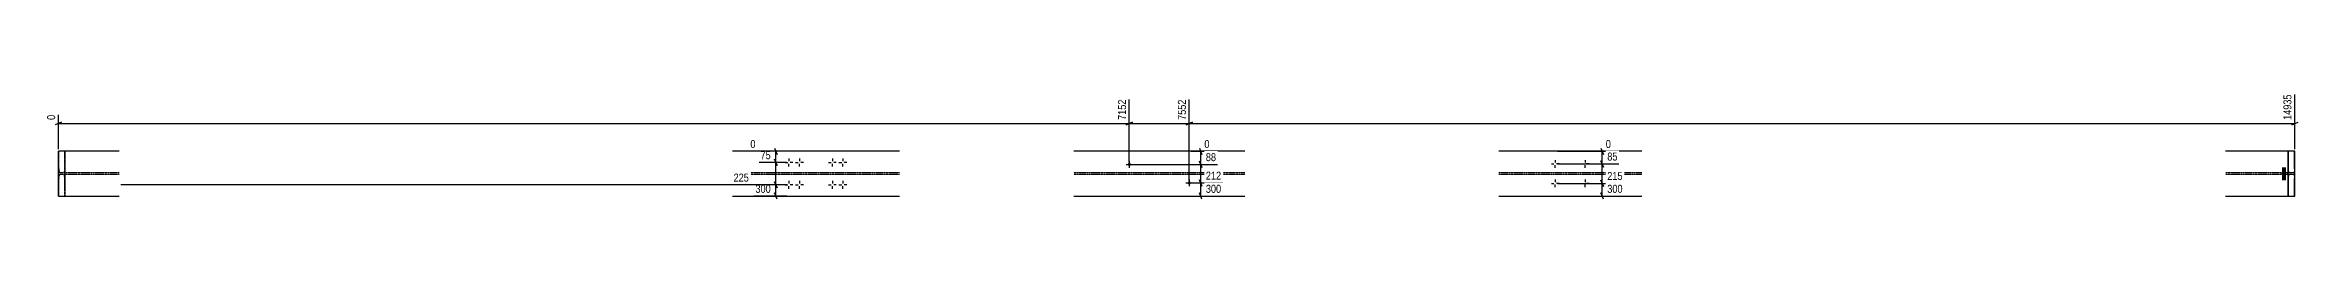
# Model space of a CAD drawing. Header units: millimetres. Extents: x 31 to 40466, y 42 to 1773.
# Drawn here: x 31 to 15077, y 42 to 755 of the extents above; entities that cross this region are included whole.
import ezdxf

# ---------------------------------------------------------------- set-up
doc = ezdxf.new("R2010")
doc.units = ezdxf.units.MM
doc.linetypes.add('DXK_LINE_DOT2', pattern=[3.9198, 1.9599, -1.9599])
doc.layers.add('MÅLSÆTNING', color=7, linetype='Continuous')
doc.layers.add('STÅL', color=7, linetype='Continuous')
doc.styles.add('Arial Narrow', font='ARIALN.TTF', dxfattribs={"height": 0.2})

msp = doc.modelspace()

# ---------------------------------------------------------------- hatches: boundary and pattern name
at = {"layer": 'STÅL', "linetype": 'Continuous'}
for points in [[(7283, 275, -1), (7261, 275, -1)], [(7683, 151, -1), (7661, 151, -1)]]:
    msp.add_hatch(color=3, dxfattribs=at).paths.add_polyline_path(points)

# ---------------------------------------------------------------- linework, layer by layer
at = {"layer": 'MÅLSÆTNING', "color": 7, "linetype": 'Continuous'}
for p, q in [((120, 377), (120, 607)), ((7272, 289), (7272, 709)), ((7272, 289), (7272, 709)), ((7672, 165), (7672, 709)), ((7672, 165), (7672, 709)), ((15056, 377), (15056, 743)), ((141, 557), (99, 541)), ((120, 549), (7272, 549)), ((7293, 557), (7251, 541)), ((7251, 541), (7293, 557)), ((7272, 549), (7672, 549)), ((7693, 557), (7651, 541)), ((7651, 541), (7693, 557)), ((7672, 549), (15056, 549)), ((15035, 541), (15077, 557)), ((4903, 309), (4920, 267)), ((7686, 363), (7807, 363)), ((7741, 384), (7757, 342)), ((7749, 275), (7749, 363)), ((10131, 363), (10488, 363)), ((10422, 384), (10438, 342)), ((10430, 278), (10430, 363)), ((4903, 159), (4920, 117)), ((7286, 275), (7861, 275)), ((7286, 275), (7861, 275)), ((7686, 151), (7896, 151)), ((7686, 151), (7896, 151)), ((7757, 254), (7741, 296)), ((7741, 296), (7757, 254)), ((7757, 130), (7741, 172)), ((7741, 172), (7757, 130)), ((7749, 151), (7749, 275)), ((7749, 63), (7749, 151)), ((10131, 278), (10542, 278)), ((10131, 278), (10542, 278)), ((10438, 257), (10422, 299)), ((10438, 127), (10422, 169)), ((10422, 169), (10438, 127)), ((10430, 148), (10430, 278)), ((4985, 138), (536, 138)), ((4985, 63), (4765, 63)), ((4920, 42), (4903, 84)), ((4911, 63), (4911, 138)), ((7686, 63), (7896, 63)), ((7757, 42), (7741, 84)), ((10131, 148), (10577, 148)), ((10131, 148), (10577, 148)), ((10131, 63), (10577, 63)), ((10438, 42), (10422, 84)), ((10430, 63), (10430, 148))]:
    msp.add_line(p, q, dxfattribs=at)
at = {"layer": 'STÅL', "color": 2, "linetype": 'Continuous'}
for p, q in [((525, 363), (120, 363)), ((120, 63), (120, 363)), ((5737, 363), (4621, 363)), ((8043, 363), (6901, 363)), ((10695, 363), (9739, 363)), ((15056, 363), (14593, 363)), ((15011, 63), (15011, 363)), ((15014, 246), (15014, 363)), ((15053, 246), (15053, 363)), ((15056, 63), (15056, 363)), ((15014, 236), (15014, 246)), ((15015, 227), (15014, 236)), ((15014, 190), (15015, 199)), ((15014, 180), (15014, 190)), ((15014, 63), (15014, 180)), ((15016, 221), (15015, 227)), ((15015, 199), (15016, 205)), ((15017, 219), (15016, 221)), ((15016, 205), (15017, 207)), ((15050, 219), (15017, 219)), ((15050, 207), (15017, 207)), ((15051, 221), (15050, 219)), ((15050, 207), (15051, 205)), ((15052, 227), (15051, 221)), ((15051, 205), (15052, 199)), ((15053, 236), (15052, 227)), ((15052, 199), (15053, 190)), ((15053, 246), (15053, 236)), ((15053, 190), (15053, 180)), ((15053, 63), (15053, 180)), ((120, 63), (525, 63)), ((4621, 63), (5737, 63)), ((6901, 63), (8043, 63)), ((9739, 63), (10695, 63)), ((14593, 63), (15056, 63))]:
    msp.add_line(p, q, dxfattribs=at)
at = {"layer": 'STÅL', "color": 7, "linetype": 'DXK_LINE_DOT2'}
for p, q in [((123, 246), (123, 363)), ((162, 246), (162, 363)), ((165, 63), (165, 363)), ((123, 246), (123, 236)), ((123, 236), (124, 227)), ((124, 199), (123, 190)), ((123, 190), (123, 180)), ((123, 63), (123, 180)), ((124, 227), (125, 221)), ((125, 205), (124, 199)), ((125, 221), (126, 219)), ((126, 207), (125, 205)), ((525, 219), (126, 219)), ((525, 207), (126, 207)), ((159, 219), (160, 221)), ((160, 205), (159, 207)), ((160, 221), (161, 227)), ((161, 199), (160, 205)), ((161, 227), (162, 236)), ((162, 190), (161, 199)), ((162, 236), (162, 246)), ((162, 180), (162, 190)), ((162, 63), (162, 180)), ((5737, 219), (4621, 219)), ((5737, 207), (4621, 207)), ((8043, 219), (6901, 219)), ((8043, 207), (6901, 207)), ((10695, 219), (9739, 219)), ((10695, 207), (9739, 207)), ((15017, 219), (14593, 219)), ((15017, 207), (14593, 207)), ((15056, 63), (15053, 63))]:
    msp.add_line(p, q, dxfattribs=at)
at = {"layer": 'STÅL', "color": 3, "linetype": 'Continuous'}
for p, q in [((4999, 314), (4999, 297)), ((5069, 314), (5069, 297)), ((5289, 314), (5289, 297)), ((5359, 314), (5359, 297)), ((10117, 304), (10117, 287)), ((10317, 304), (10317, 287)), ((4973, 288), (4991, 288)), ((4999, 262), (4999, 279)), ((4999, 164), (4999, 147)), ((5025, 288), (5008, 288)), ((5043, 288), (5061, 288)), ((5069, 262), (5069, 279)), ((5069, 164), (5069, 147)), ((5095, 288), (5078, 288)), ((5263, 288), (5281, 288)), ((5289, 262), (5289, 279)), ((5289, 164), (5289, 147)), ((5315, 288), (5298, 288)), ((5333, 288), (5351, 288)), ((5359, 262), (5359, 279)), ((5359, 164), (5359, 147)), ((5385, 288), (5368, 288)), ((7250, 275), (7294, 275)), ((7272, 297), (7272, 253)), ((7650, 151), (7694, 151)), ((7672, 173), (7672, 129)), ((10091, 278), (10108, 278)), ((10117, 252), (10117, 270)), ((10117, 174), (10117, 157)), ((10143, 278), (10126, 278)), ((10291, 278), (10308, 278)), ((10317, 252), (10317, 270)), ((10317, 174), (10317, 157)), ((10343, 278), (10326, 278)), ((4973, 138), (4991, 138)), ((4999, 112), (4999, 129)), ((5025, 138), (5008, 138)), ((5043, 138), (5061, 138)), ((5069, 112), (5069, 129)), ((5095, 138), (5078, 138)), ((5263, 138), (5281, 138)), ((5289, 112), (5289, 129)), ((5315, 138), (5298, 138)), ((5333, 138), (5351, 138)), ((5359, 112), (5359, 129)), ((5385, 138), (5368, 138)), ((10091, 148), (10108, 148)), ((10117, 122), (10117, 140)), ((10143, 148), (10126, 148)), ((10291, 148), (10308, 148)), ((10317, 122), (10317, 140)), ((10343, 148), (10326, 148))]:
    msp.add_line(p, q, dxfattribs=at)
at = {"layer": 'STÅL', "color": 3, "linetype": 'DXK_LINE_DOT2'}
for p, q in [((14961, 219), (14961, 207)), ((14970, 219), (14970, 207)), ((14974, 254), (14974, 169)), ((14979, 219), (14979, 207)), ((14983, 254), (14983, 169)), ((14987, 219), (14987, 207)), ((14992, 254), (14992, 169)), ((14996, 219), (14996, 207)), ((15005, 219), (15005, 207))]:
    msp.add_line(p, q, dxfattribs=at)

# ---------------------------------------------------------------- next in the draw order: wipeouts: each hides what was drawn before it
at = {"color": 0, "linetype": 'Continuous'}
for points in [[(15044, 755), (14966, 755), (14966, 562), (15044, 562)], [(109, 618), (31, 618), (31, 562), (109, 562)], [(7261, 720), (7183, 720), (7183, 562), (7261, 562)], [(7661, 720), (7583, 720), (7583, 562), (7661, 562)], [(7818, 374), (7818, 453), (7762, 453), (7762, 374)], [(10499, 374), (10499, 453), (10443, 453), (10443, 374)], [(4743, 149), (4743, 228), (535, 228), (535, 149)]]:
    msp.add_wipeout(points, dxfattribs=at).dxf.layer = 'MÅLSÆTNING'

# ---------------------------------------------------------------- next in the draw order: linework, layer by layer
at = {"layer": 'MÅLSÆTNING', "color": 7, "linetype": 'Continuous'}
for p, q in [((4985, 288), (4799, 288)), ((10422, 299), (10438, 257))]:
    msp.add_line(p, q, dxfattribs=at)

# ---------------------------------------------------------------- next in the draw order: texts
at = {"layer": 'MÅLSÆTNING', "color": 3, "linetype": 'Continuous', "style": 'Arial Narrow'}
for s, p in [('0', (98, 573)), ('7152', (7250, 573)), ('7552', (7650, 573)), ('14935', (15033, 573))]:
    msp.add_text(s, height=53.4, rotation=90.0002, dxfattribs=at).set_placement(p)
for p in [(7773, 385), (10454, 385)]:
    msp.add_text('0', height=53.4, dxfattribs=at).set_placement(p)

# ---------------------------------------------------------------- next in the draw order: wipeouts: each hides what was drawn before it
at = {"color": 0, "linetype": 'Continuous'}
msp.add_wipeout([(4889, 74), (4889, 153), (4764, 153), (4764, 74)], dxfattribs=at).dxf.layer = 'MÅLSÆTNING'

# ---------------------------------------------------------------- next in the draw order: linework, layer by layer
at = {"layer": 'MÅLSÆTNING', "color": 7, "linetype": 'Continuous'}
for p, q in [((4920, 117), (4903, 159)), ((4911, 138), (4911, 288)), ((4985, 138), (536, 138))]:
    msp.add_line(p, q, dxfattribs=at)

# ---------------------------------------------------------------- next in the draw order: texts
at = {"layer": 'MÅLSÆTNING', "color": 3, "linetype": 'Continuous', "style": 'Arial Narrow'}
for s, p in [('225', (4629, 160)), ('300', (4775, 85))]:
    msp.add_text(s, height=53.4, dxfattribs=at).set_placement(p)

# ---------------------------------------------------------------- next in the draw order: wipeouts: each hides what was drawn before it
at = {"color": 0, "linetype": 'Continuous'}
for points in [[(7862, 286), (7862, 365), (7772, 365), (7772, 286)], [(10543, 290), (10543, 368), (10453, 368), (10453, 290)]]:
    msp.add_wipeout(points, dxfattribs=at).dxf.layer = 'MÅLSÆTNING'

# ---------------------------------------------------------------- next in the draw order: texts
at = {"layer": 'MÅLSÆTNING', "color": 3, "linetype": 'Continuous', "style": 'Arial Narrow'}
for s, p in [('88', (7783, 297)), ('85', (10464, 301))]:
    msp.add_text(s, height=53.4, dxfattribs=at).set_placement(p)

# ---------------------------------------------------------------- next in the draw order: wipeouts: each hides what was drawn before it
at = {"color": 0, "linetype": 'Continuous'}
msp.add_wipeout([(4889, 299), (4889, 378), (4798, 378), (4798, 299)], dxfattribs=at).dxf.layer = 'MÅLSÆTNING'

# ---------------------------------------------------------------- next in the draw order: linework, layer by layer
at = {"layer": 'MÅLSÆTNING', "color": 7, "linetype": 'Continuous'}
for p, q in [((4985, 363), (4741, 363)), ((4903, 384), (4920, 342)), ((4920, 267), (4903, 309)), ((4911, 288), (4911, 363)), ((4985, 288), (4799, 288))]:
    msp.add_line(p, q, dxfattribs=at)

# ---------------------------------------------------------------- next in the draw order: texts
at = {"layer": 'MÅLSÆTNING', "color": 3, "linetype": 'Continuous', "style": 'Arial Narrow'}
msp.add_text('75', height=53.4, dxfattribs=at).set_placement((4809, 310))

# ---------------------------------------------------------------- next in the draw order: wipeouts: each hides what was drawn before it
at = {"color": 0, "linetype": 'Continuous'}
for points in [[(7897, 162), (7897, 241), (7772, 241), (7772, 162)], [(10578, 160), (10578, 238), (10453, 238), (10453, 160)]]:
    msp.add_wipeout(points, dxfattribs=at).dxf.layer = 'MÅLSÆTNING'

# ---------------------------------------------------------------- next in the draw order: wipeouts: each hides what was drawn before it
for points in [[(4787, 374), (4787, 453), (4730, 453), (4730, 374)], [(7897, 74), (7897, 153), (7772, 153), (7772, 74)], [(10578, 74), (10578, 153), (10453, 153), (10453, 74)]]:
    msp.add_wipeout(points, dxfattribs=at).dxf.layer = 'MÅLSÆTNING'

# ---------------------------------------------------------------- next in the draw order: texts
at = {"layer": 'MÅLSÆTNING', "color": 3, "linetype": 'Continuous', "style": 'Arial Narrow'}
for s, p in [('0', (4741, 385)), ('212', (7783, 173)), ('215', (10464, 171)), ('300', (7783, 85)), ('300', (10464, 85))]:
    msp.add_text(s, height=53.4, dxfattribs=at).set_placement(p)

doc.saveas('drawing.dxf')
